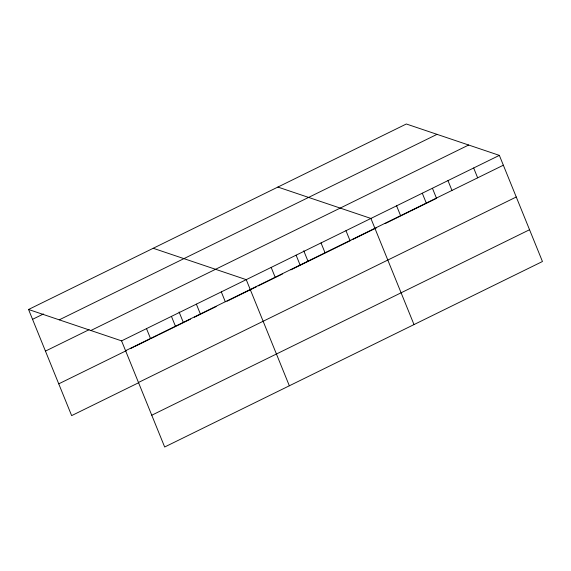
<?xml version="1.0" encoding="UTF-8"?>
<svg xmlns="http://www.w3.org/2000/svg" width="571" height="571" viewBox="0 0 571 571"><rect width="100%" height="100%" fill="white"/><g stroke="black" fill="none" stroke-linecap="round" stroke-linejoin="round"><path stroke-width="0.86" d="M28.55 309.489L406.331 123.993L499.354 155.376L542.45 261.511L164.669 447.007L121.573 340.866L28.55 309.489L71.646 415.624L138.66 382.72M32.547 319.325L43.453 313.971M59.248 319.846L437.029 134.349M45.452 351.108L89.083 329.681M90.875 330.509L468.655 145.02M121.573 340.866L499.354 155.376M125.57 350.708L503.351 165.212M58.742 383.848L126.534 350.565M130.431 348.653L133.543 347.118M134.321 346.74L149.909 339.088M151.465 338.317L157.696 335.263M158.481 334.877L183.412 322.636L179.094 311.994M184.19 322.251L190.421 319.189M194.318 317.276L216.138 306.563M227.044 301.21L256.657 286.671M258.213 285.907L282.367 274.044M290.939 269.84L350.894 240.398M352.45 239.634L376.582 227.786M385.147 223.582L410.057 211.349M410.834 210.97L435.744 198.737M138.468 382.484L516.248 196.995M151.765 415.224L529.545 229.735M277.884 187.06L370.907 218.443L414.004 324.578M153.221 248.278L246.237 279.654L289.34 385.789M473.666 167.988L477.656 177.831M447.971 180.6L451.968 190.443M432.54 188.53L436.522 198.351M422.283 193.212L426.28 203.055M396.595 205.831L400.592 215.667M345.976 230.684L349.966 240.527M321.038 242.925L325.035 252.767M303.758 250.783L308.076 261.425M296.106 255.173L300.103 265.008M271.175 267.414L275.165 277.249M221.305 291.895L225.302 301.738M196.374 304.143L200.364 313.979M171.436 316.384L175.433 326.219M146.504 328.625L150.501 338.467"/></g></svg>
